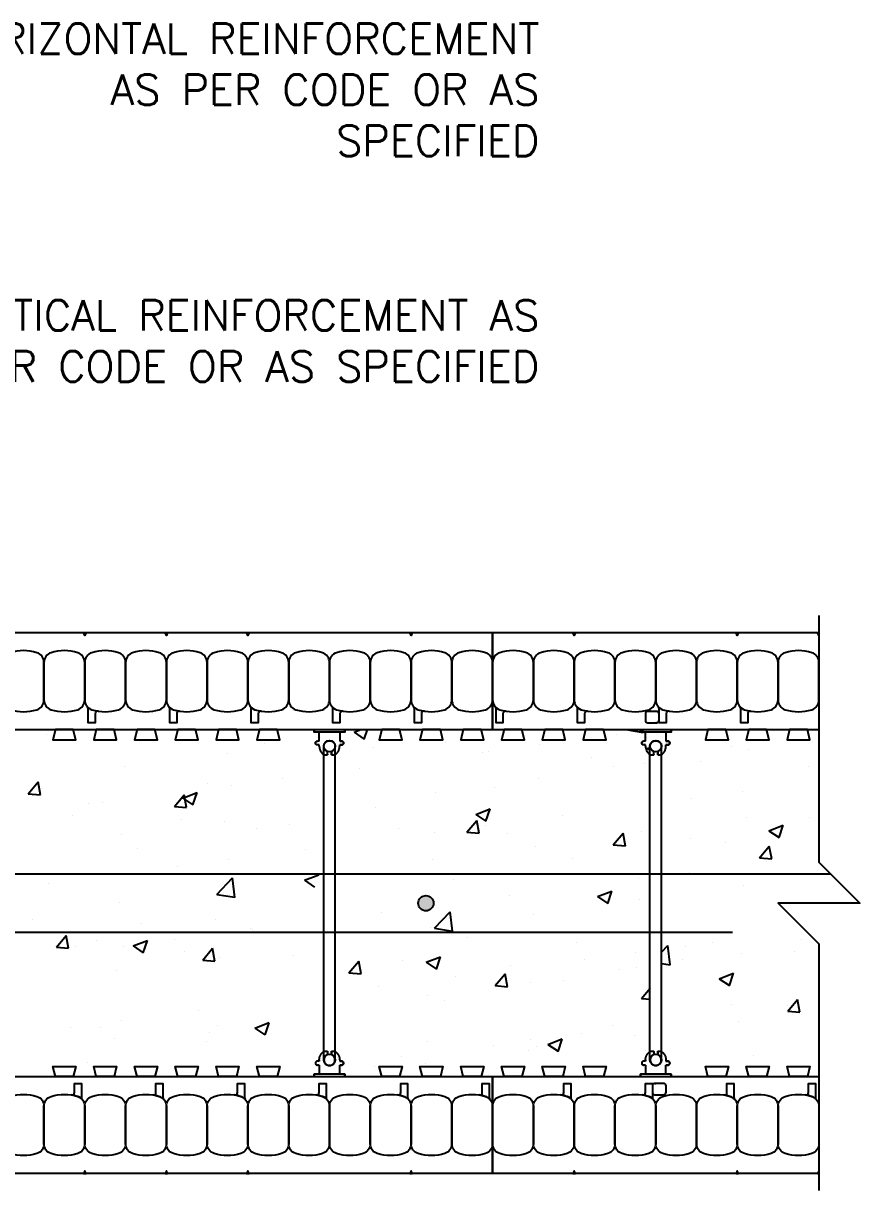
# Model space of a CAD drawing. Header units: inches. Extents: x 268 to 311, y 85.7 to 136.2.
# Drawn here: x 290.49 to 311, y 105.8 to 134.4 of the extents above; entities that cross this region are included whole.
import ezdxf

# ---------------------------------------------------------------- set-up
doc = ezdxf.new("R2010")
doc.units = ezdxf.units.IN
doc.header["$MEASUREMENT"] = 0
for name, color, linetype in [('HATCH', 12, 'Continuous'), ('line25', 2, 'Continuous'), ('LINE3', 3, 'Continuous'), ('LINE50', 5, 'Continuous'), ('LINE65', 3, 'Continuous'), ('LINE9', 9, 'Continuous'), ('TEXT', 4, 'Continuous')]:
    doc.layers.add(name, color=color, linetype=linetype)
doc.styles.add('ROMANS', font='romans.shx', dxfattribs={"height": 0.75})

# ---------------------------------------------------------------- blocks, each defined once
blk = doc.blocks.new('WEB_CENTRE_TOP')
for p, q in [((-0.141, 0), (-0.141, 7.688)), ((0.141, 0), (0.141, 7.688))]:
    blk.add_line(p, q)
for centre in [(0, 7.688), (0, 0)]:
    blk.add_circle(centre, 0.141)
blk = doc.blocks.new('Connector')
blk.add_point((0.271, 0))
at = {"layer": 'LINE9'}
for p, q in [((0, 0.375), (0, -0.375)), ((0.062, -0.375), (0.062, 0.375)), ((0.281, 0.25), (0.062, 0.25))]:
    blk.add_line(p, q, dxfattribs=at)
for points, weights in [([(0.007, 0.375), (0.004, 0.375), (0, 0.375)], [1, 0.972587069138, 0.950305488115]), ([(0.327, 0.343), (0.308, 0.343), (0.281, 0.317), (0.281, 0.297)], [1, 0.85355339, 0.85355339, 1]), ([(0.328, 0.343), (0.327, 0.343), (0.327, 0.343)], [1, 0.70710678, 1]), ([(0.375, 0.297), (0.375, 0.317), (0.348, 0.343), (0.329, 0.343)], [1, 0.85355339, 0.85355339, 1]), ([(0.406, 0.25), (0.546, 0.25), (0.619, 0.131)], [0.958404415409, 0.794674173519, 0.864651571113]), ([(0.619, 0.052), (0.612, 0.049), (0.604, 0.049)], [0.83615024178, 0.892081430621, 1]), ([(0.619, -0.131), (0.546, -0.25), (0.406, -0.25)], [0.864651574428, 0.794674169686, 0.958404415195]), ([(0.604, -0.049), (0.612, -0.049), (0.619, -0.052)], [1, 0.89208144177, 0.836150253337]), ([(0, -0.375), (0.004, -0.375), (0.007, -0.375)], [0.950305488115, 0.972587069138, 1]), ([(0.281, -0.297), (0.281, -0.317), (0.308, -0.343), (0.327, -0.343)], [1, 0.85355339, 0.85355339, 1]), ([(0.327, -0.343), (0.281, -0.343), (0.281, -0.297)], [1, 0.70710678, 1]), ([(0.329, -0.343), (0.348, -0.343), (0.375, -0.317), (0.375, -0.297)], [1, 0.85355339, 0.85355339, 1]), ([(0.375, -0.297), (0.375, -0.343), (0.329, -0.343)], [1, 0.70710678, 1])]:
    blk.add_rational_spline(points, weights, degree=2, dxfattribs=at)
for points, degree in [([(0, 0.375), (0.002, 0.375), (0.005, 0.375), (0.007, 0.375)], 3), ([(0.007, 0.375), (0.021, 0.375), (0.051, 0.375), (0.062, 0.375), (0.062, 0.375)], 3), ([(0.281, 0.25), (0.281, 0.297)], 1), ([(0.327, 0.343), (0.327, 0.343), (0.328, 0.343), (0.328, 0.343)], 3), ([(0.328, 0.343), (0.329, 0.343), (0.329, 0.343), (0.329, 0.343)], 3), ([(0.375, 0.25), (0.375, 0.297)], 1), ([(0.406, 0.25), (0.375, 0.25)], 1), ([(0.406, 0.25), (0.406, 0.25)], 1), ([(0.406, 0.25), (0.406, 0.25)], 1), ([(0.406, 0.25), (0.406, 0.25)], 1), ([(0.406, 0.25), (0.406, 0.25)], 1), ([(0.406, 0.25), (0.406, 0.25)], 1), ([(0.406, 0.25), (0.406, 0.25)], 1), ([(0.406, 0.25), (0.406, 0.25)], 1), ([(0.406, 0.25), (0.406, 0.25)], 1), ([(0.406, 0.25), (0.406, 0.25)], 1), ([(0.406, 0.25), (0.406, 0.25)], 1), ([(0.406, 0.25), (0.406, 0.25)], 1), ([(0.406, 0.25), (0.406, 0.25)], 1), ([(0.406, 0.25), (0.406, 0.25)], 1), ([(0.406, 0.25), (0.406, 0.25)], 1), ([(0.406, 0.25), (0.406, 0.25)], 1), ([(0.406, 0.25), (0.406, 0.25)], 1), ([(0.406, 0.25), (0.406, 0.25)], 1), ([(0.406, 0.25), (0.406, 0.25)], 1), ([(0.406, 0.25), (0.406, 0.25)], 1), ([(0.406, 0.25), (0.406, 0.25)], 1), ([(0.406, 0.25), (0.406, 0.25)], 1), ([(0.406, 0.25), (0.406, 0.25)], 1), ([(0.406, 0.25), (0.406, 0.25)], 1), ([(0.406, 0.25), (0.406, 0.25)], 1), ([(0.604, 0.049), (0.532, 0.049)], 1), ([(0.532, 0.049), (0.532, 0.049)], 1), ([(0.532, 0.049), (0.532, 0.049)], 1), ([(0.532, 0.049), (0.532, 0.049)], 1), ([(0.532, 0.049), (0.532, 0.049)], 1), ([(0.532, 0.049), (0.532, 0.049)], 1), ([(0.532, 0.049), (0.532, 0.049)], 1), ([(0.532, 0.049), (0.532, 0.049)], 1), ([(0.532, 0.049), (0.532, 0.049)], 1), ([(0.532, 0.049), (0.532, 0.049)], 1), ([(0.532, 0.049), (0.532, 0.049)], 1), ([(0.604, 0.049), (0.609, 0.049), (0.614, 0.05), (0.619, 0.052)], 3), ([(0.604, 0.049), (0.604, 0.049)], 1), ([(0.604, 0.049), (0.604, 0.049)], 1), ([(0.604, 0.049), (0.604, 0.049)], 1), ([(0.604, 0.049), (0.604, 0.049)], 1), ([(0.619, 0.131), (0.619, 0.052)], 1), ([(0.619, 0.131), (0.619, 0.131)], 1), ([(0.619, 0.131), (0.619, 0.131)], 1), ([(0.619, 0.131), (0.619, 0.131)], 1), ([(0.619, 0.131), (0.619, 0.131)], 1), ([(0.062, -0.25), (0.281, -0.25)], 1), ([(0.281, -0.297), (0.281, -0.25)], 1), ([(0.281, -0.25), (0.281, -0.297)], 1), ([(0.375, -0.25), (0.375, -0.297)], 1), ([(0.375, -0.297), (0.375, -0.25)], 1), ([(0.406, -0.25), (0.375, -0.25)], 1), ([(0.406, -0.25), (0.406, -0.25)], 1), ([(0.406, -0.25), (0.406, -0.25)], 1), ([(0.406, -0.25), (0.406, -0.25)], 1), ([(0.406, -0.25), (0.406, -0.25)], 1), ([(0.406, -0.25), (0.406, -0.25)], 1), ([(0.406, -0.25), (0.406, -0.25)], 1), ([(0.406, -0.25), (0.406, -0.25)], 1), ([(0.406, -0.25), (0.406, -0.25)], 1), ([(0.406, -0.25), (0.406, -0.25)], 1), ([(0.406, -0.25), (0.406, -0.25)], 1), ([(0.406, -0.25), (0.406, -0.25)], 1), ([(0.532, -0.049), (0.604, -0.049)], 1), ([(0.604, -0.049), (0.58, -0.049), (0.556, -0.049), (0.532, -0.049)], 3), ([(0.532, -0.049), (0.532, -0.049)], 1), ([(0.532, -0.049), (0.532, -0.049)], 1), ([(0.532, -0.049), (0.532, -0.049)], 1), ([(0.532, -0.049), (0.532, -0.049)], 1), ([(0.619, -0.052), (0.614, -0.05), (0.609, -0.049), (0.604, -0.049)], 3), ([(0.604, -0.049), (0.604, -0.049)], 1), ([(0.604, -0.049), (0.604, -0.049)], 1), ([(0.604, -0.049), (0.604, -0.049)], 1), ([(0.604, -0.049), (0.604, -0.049)], 1), ([(0.604, -0.049), (0.604, -0.049)], 1), ([(0.604, -0.049), (0.604, -0.049)], 1), ([(0.604, -0.049), (0.604, -0.049)], 1), ([(0.604, -0.049), (0.604, -0.049)], 1), ([(0.619, -0.052), (0.619, -0.131)], 1), ([(0.619, -0.131), (0.619, -0.131)], 1), ([(0.619, -0.131), (0.619, -0.131)], 1), ([(0.619, -0.131), (0.619, -0.131)], 1), ([(0.619, -0.131), (0.619, -0.131)], 1), ([(0.007, -0.375), (0.005, -0.375), (0.002, -0.375), (0, -0.375)], 3), ([(0.062, -0.375), (0.062, -0.375), (0.051, -0.375), (0.021, -0.375), (0.007, -0.375)], 3), ([(0.328, -0.343), (0.328, -0.343), (0.327, -0.343), (0.327, -0.343)], 3), ([(0.329, -0.343), (0.329, -0.343), (0.329, -0.343), (0.328, -0.343)], 3)]:
    blk.add_open_spline(points, degree=degree, dxfattribs=at)
for points, weights, knots in [([(0.062, 0.375), (0.062, 0.375), (0.046, 0.375), (0.03, 0.375), (0.007, 0.375)], [0.868718858569, 0.861102746415, 1, 0.861102734288, 0.868718859898], [0, 0, 0, 0.5, 0.5, 1, 1, 1]), ([(0.532, 0.049), (0.472, 0.203), (0.333, 0.113), (0.157, 0), (0.333, -0.113), (0.472, -0.203), (0.532, -0.049)], [0.899508922286, 0.599718215298, 1, 0.54226024, 1, 0.599718224335, 0.899508908749], [0, 0, 0, 0.318112, 0.318112, 0.681888, 0.681888, 1, 1, 1]), ([(0.007, -0.375), (0.03, -0.375), (0.046, -0.375), (0.062, -0.375), (0.062, -0.375)], [0.868718859319, 0.861102739573, 1, 0.861102742958, 0.868718858948], [0, 0, 0, 0.5, 0.5, 1, 1, 1])]:
    blk.add_rational_spline(points, weights, degree=2, knots=knots, dxfattribs=at)

msp = doc.modelspace()

# ---------------------------------------------------------------- hatches: boundary and pattern name
at = {"layer": 'LINE3'}
msp.add_hatch(color=256, dxfattribs=at).paths.add_polyline_path([(300.1771, 112.8421, 1), (300.5521, 112.8421, 1)])

# ---------------------------------------------------------------- linework, layer by layer
at = {"layer": 'HATCH'}
for p, q in [((291.8558, 117.0309), (291.8558, 117.0309)), ((298.6043, 117.032), (298.7675, 117.0946)), ((298.6043, 117.032), (298.853, 116.8642)), ((298.8531, 116.864), (298.9305, 117.0946)), ((305.2667, 117.0946), (305.6917, 117.0287)), ((305.6917, 117.0285), (305.684, 117.0946)), ((291.0712, 116.9841), (291.0712, 116.9841)), ((296.4094, 116.7586), (296.4094, 116.7586)), ((300.8401, 116.7822), (300.8401, 116.7822)), ((303.1467, 116.7185), (303.1467, 116.7185)), ((305.0403, 116.9678), (305.0403, 116.9678)), ((306.0316, 116.9791), (306.0316, 116.9791)), ((306.1224, 116.7591), (306.14, 116.7659)), ((306.1315, 116.7401), (306.1401, 116.7657)), ((295.491, 116.5034), (295.491, 116.5034)), ((299.0785, 116.6458), (299.0785, 116.6458)), ((301.7476, 116.533), (301.7476, 116.533)), ((301.895, 116.5537), (301.895, 116.5537)), ((304.4167, 116.4202), (304.4167, 116.4202)), ((305.7899, 116.6315), (305.8601, 116.6584)), ((305.7899, 116.6315), (305.8601, 116.5842)), ((307.87, 116.6854), (307.87, 116.6854)), ((308.2839, 116.6129), (308.2839, 116.6129)), ((292.9654, 116.1833), (292.9654, 116.1833)), ((298.7372, 116.138), (298.7372, 116.138)), ((304.9541, 116.1849), (304.9541, 116.1849)), ((305.7168, 116.2609), (305.7168, 116.2609)), ((307.0859, 116.3075), (307.0859, 116.3075)), ((309.755, 116.1947), (309.755, 116.1947)), ((296.8436, 115.8887), (296.8436, 115.8887)), ((303.1198, 115.886), (303.1198, 115.886)), ((290.613, 115.5248), (290.8541, 115.8121)), ((290.912, 115.4985), (290.8542, 115.8119)), ((295.0082, 115.7811), (295.0082, 115.7811)), ((295.5919, 115.7239), (295.5919, 115.7239)), ((300.5943, 115.5659), (300.5943, 115.5659)), ((302.0382, 115.6844), (302.0382, 115.6844)), ((308.1344, 115.5763), (308.1344, 115.5763)), ((290.613, 115.5248), (290.9119, 115.4987)), ((292.0923, 115.2806), (292.0923, 115.2806)), ((292.4341, 115.3082), (292.4341, 115.3082)), ((294.1993, 115.2111), (294.4404, 115.4983)), ((294.4032, 115.4193), (294.7533, 115.5537)), ((294.4032, 115.4193), (294.6519, 115.2515)), ((294.4983, 115.1847), (294.4405, 115.4981)), ((294.652, 115.2513), (294.7533, 115.5535)), ((306.8827, 115.4115), (306.8827, 115.4115)), ((291.6913, 115.0014), (291.6913, 115.0014)), ((294.1993, 115.2111), (294.4982, 115.1849)), ((299.1222, 115.1838), (299.1222, 115.1838)), ((301.5888, 115.0189), (301.9389, 115.1532)), ((301.5888, 115.0189), (301.8375, 114.8511)), ((301.8376, 114.8509), (301.939, 115.153)), ((303.725, 114.9958), (303.725, 114.9958)), ((294.3604, 114.8886), (294.3604, 114.8886)), ((295.4302, 114.839), (295.4302, 114.839)), ((297.0295, 114.7759), (297.0295, 114.7759)), ((301.3719, 114.5836), (301.613, 114.8708)), ((301.6709, 114.5572), (301.6131, 114.8706)), ((301.8313, 114.7464), (301.8313, 114.7464)), ((308.2231, 114.9485), (308.2231, 114.9485)), ((308.7745, 114.6184), (309.1246, 114.7528)), ((309.0233, 114.4504), (309.1246, 114.7526)), ((309.7796, 114.9356), (309.7796, 114.9356)), ((292.9046, 114.5189), (292.9046, 114.5189)), ((296.2063, 114.6833), (296.2063, 114.6833)), ((299.6986, 114.6631), (299.6986, 114.6631)), ((300.5796, 114.5817), (300.5796, 114.5817)), ((301.3719, 114.5836), (301.6708, 114.5574)), ((302.3677, 114.5503), (302.3677, 114.5503)), ((304.9582, 114.2698), (305.1993, 114.5571)), ((305.0369, 114.4375), (305.0369, 114.4375)), ((305.2572, 114.2434), (305.1994, 114.5568)), ((305.656, 114.5964), (305.656, 114.5964)), ((306.8636, 114.4351), (306.8636, 114.4351)), ((308.7745, 114.6184), (309.0232, 114.4507)), ((293.2904, 114.1828), (293.2904, 114.1828)), ((297.4219, 114.1659), (297.4219, 114.1659)), ((303.059, 114.2215), (303.059, 114.2215)), ((304.9582, 114.2698), (305.2571, 114.2436)), ((307.706, 114.3248), (307.706, 114.3248)), ((308.5445, 113.956), (308.7856, 114.2433)), ((308.8435, 113.9297), (308.7857, 114.2431)), ((295.5282, 113.9166), (295.5282, 113.9166)), ((300.5335, 113.9014), (300.5335, 113.9014)), ((303.9477, 113.9346), (303.9477, 113.9346)), ((308.5445, 113.956), (308.8434, 113.9299)), ((308.7127, 113.8535), (308.7127, 113.8535)), ((294.2765, 113.7518), (294.2765, 113.7518)), ((306.8191, 113.6042), (306.8191, 113.6042)), ((291.1188, 113.3361), (291.1188, 113.3361)), ((295.2375, 113.0547), (295.6269, 113.4606)), ((295.6822, 112.9855), (295.627, 113.4604)), ((297.3877, 113.4062), (297.7378, 113.5406)), ((297.3877, 113.4062), (297.6364, 113.2384)), ((301.0318, 113.4341), (301.0318, 113.4341)), ((305.5674, 113.4394), (305.5674, 113.4394)), ((308.1623, 113.284), (308.1623, 113.284)), ((295.2375, 113.0547), (295.6821, 112.9857)), ((295.3694, 113.1745), (295.3694, 113.1745)), ((302.4096, 113.0237), (302.4096, 113.0237)), ((304.5734, 113.0058), (304.9234, 113.1402)), ((304.5734, 113.0058), (304.8221, 112.838)), ((304.8221, 112.8378), (304.9235, 113.1399)), ((292.8438, 112.8544), (292.8438, 112.8544)), ((305.5952, 112.9319), (305.5952, 112.9319)), ((290.7176, 112.4464), (290.7176, 112.4464)), ((295.1999, 112.433), (295.1999, 112.433)), ((299.2643, 112.6096), (299.2643, 112.6096)), ((300.5737, 112.2271), (300.9631, 112.633)), ((301.0184, 112.1579), (300.9632, 112.6328)), ((302.9982, 112.5571), (302.9982, 112.5571)), ((293.3867, 112.3337), (293.3867, 112.3337)), ((296.0559, 112.2209), (296.0559, 112.2209)), ((296.1065, 112.1939), (296.1065, 112.1939)), ((300.4727, 112.237), (300.4727, 112.237)), ((300.5737, 112.2271), (301.0183, 112.1581)), ((291.3068, 111.7639), (291.5478, 112.0511)), ((291.6057, 111.7375), (291.5479, 112.0509)), ((292.284, 111.9325), (292.284, 111.9325)), ((293.1866, 111.7935), (293.5367, 111.9279)), ((293.4354, 111.6256), (293.5368, 111.9277)), ((294.2129, 111.9446), (294.2129, 111.9446)), ((298.725, 112.1081), (298.725, 112.1081)), ((301.3941, 111.9953), (301.3941, 111.9953)), ((304.0632, 111.8826), (304.0632, 111.8826)), ((307.3974, 111.8815), (307.3974, 111.8815)), ((309.5731, 111.9523), (309.5731, 111.9523)), ((291.3068, 111.7639), (291.6057, 111.7377)), ((291.7719, 111.7748), (291.7719, 111.7748)), ((292.9612, 111.7798), (292.9612, 111.7798)), ((293.1866, 111.7935), (293.4353, 111.6258)), ((294.441, 111.662), (294.441, 111.662)), ((294.8931, 111.4501), (295.1341, 111.7374)), ((295.192, 111.4237), (295.1342, 111.7372)), ((305.5037, 111.6322), (305.5037, 111.6322)), ((306.1413, 111.6407), (306.2993, 111.8054)), ((306.3546, 111.3303), (306.2994, 111.8052)), ((306.7323, 111.7698), (306.7323, 111.7698)), ((308.1015, 111.6195), (308.1015, 111.6195)), ((309.4014, 111.657), (309.4014, 111.657)), ((294.8931, 111.4501), (295.192, 111.424)), ((295.3086, 111.51), (295.3086, 111.51)), ((297.1101, 111.5493), (297.1101, 111.5493)), ((298.4794, 111.1364), (298.7204, 111.4236)), ((298.7783, 111.11), (298.7205, 111.4234)), ((299.7792, 111.4365), (299.7792, 111.4365)), ((300.3722, 111.3931), (300.7223, 111.5275)), ((300.3722, 111.3931), (300.621, 111.2254)), ((300.621, 111.2251), (300.7224, 111.5273)), ((302.4483, 111.3237), (302.4483, 111.3237)), ((304.252, 111.4674), (304.252, 111.4674)), ((305.5344, 111.2675), (305.5344, 111.2675)), ((306.1413, 111.3636), (306.3546, 111.3305)), ((306.6572, 111.4518), (306.6572, 111.4518)), ((292.783, 111.1899), (292.783, 111.1899)), ((298.4794, 111.1364), (298.7783, 111.1102)), ((301.0943, 111.0516), (301.0943, 111.0516)), ((302.0657, 110.8226), (302.3067, 111.1099)), ((302.3646, 110.7962), (302.3068, 111.1096)), ((305.1174, 111.2109), (305.1174, 111.2109)), ((307.5579, 110.9927), (307.908, 111.1271)), ((307.5579, 110.9927), (307.8066, 110.8249)), ((307.7865, 111.0982), (307.7865, 111.0982)), ((307.8067, 110.8247), (307.9081, 111.1268)), ((299.2006, 110.8023), (299.2006, 110.8023)), ((302.0657, 110.8226), (302.3646, 110.7964)), ((302.9374, 110.8926), (302.9374, 110.8926)), ((303.7413, 110.9513), (303.7413, 110.9513)), ((305.652, 110.5088), (305.8601, 110.7568)), ((300.4119, 110.5725), (300.4119, 110.5725)), ((300.8254, 110.4507), (300.8254, 110.4507)), ((305.652, 110.5088), (305.8601, 110.4906)), ((309.2383, 110.1951), (309.4793, 110.4823)), ((309.5372, 110.1687), (309.4794, 110.4821)), ((294.7912, 110.2218), (294.7912, 110.2218)), ((307.8553, 110.3539), (307.8553, 110.3539)), ((309.2383, 110.1951), (309.5372, 110.1689)), ((309.2398, 110.3251), (309.2398, 110.3251)), ((292.8975, 109.9725), (292.8975, 109.9725)), ((295.2478, 109.8456), (295.2478, 109.8456)), ((296.1711, 109.7805), (296.5212, 109.9148)), ((296.4199, 109.6125), (296.5213, 109.9146)), ((304.9394, 109.8534), (304.9394, 109.8534)), ((308.0407, 109.955), (308.0407, 109.955)), ((291.6458, 109.8077), (291.6458, 109.8077)), ((292.392, 109.7921), (292.392, 109.7921)), ((295.0611, 109.6793), (295.0611, 109.6793)), ((296.1711, 109.7805), (296.4198, 109.6127)), ((304.1884, 109.6601), (304.1884, 109.6601)), ((305.4736, 109.603), (305.4736, 109.603)), ((292.7222, 109.5255), (292.7222, 109.5255)), ((294.9935, 109.4497), (294.9935, 109.4497)), ((300.3993, 109.4538), (300.3993, 109.4538)), ((302.0234, 109.3529), (302.0234, 109.3529)), ((302.9367, 109.4953), (302.9367, 109.4953)), ((303.0684, 109.341), (303.0684, 109.341)), ((303.3568, 109.38), (303.7069, 109.5144)), ((303.3568, 109.38), (303.6055, 109.2123)), ((303.6056, 109.212), (303.7069, 109.5142)), ((299.7789, 109.0796), (299.7789, 109.0796)), ((302.8766, 109.2281), (302.8766, 109.2281)), ((305.7375, 109.2282), (305.7375, 109.2282)), ((308.4067, 109.1155), (308.4067, 109.1155)), ((292.0776, 108.9492), (292.0776, 108.9492)), ((299.1075, 108.8524), (299.1075, 108.8524)), ((300.3511, 108.908), (300.3511, 108.908)), ((309.7648, 108.6042), (309.7648, 108.6042))]:
    msp.add_line(p, q, dxfattribs=at)
at = {"layer": 'line25'}
for p, q in [((280.5007, 117.0946), (302.0007, 117.0946)), ((302.0007, 117.0946), (310.0007, 117.0946)), ((306.0214, 117.2631), (306.0007, 117.2631)), ((280.5007, 108.5946), (302.0007, 108.5946)), ((302.0007, 108.5946), (310.0007, 108.5946)), ((305.9799, 108.4262), (306.0007, 108.4262))]:
    msp.add_line(p, q, dxfattribs=at)
for points in [[(291.2818, 117.0946), (291.2195, 116.8446), (291.7818, 116.8446), (291.7195, 117.0946)], [(292.2818, 117.0946), (292.2195, 116.8446), (292.7818, 116.8446), (292.7195, 117.0946)], [(293.2818, 117.0946), (293.2195, 116.8446), (293.7818, 116.8446), (293.7195, 117.0946)], [(294.2818, 117.0946), (294.2195, 116.8446), (294.7818, 116.8446), (294.7195, 117.0946)], [(295.2818, 117.0946), (295.2195, 116.8446), (295.7818, 116.8446), (295.7195, 117.0946)], [(296.2818, 117.0946), (296.2195, 116.8446), (296.7818, 116.8446), (296.7195, 117.0946)], [(299.2818, 117.0946), (299.2195, 116.8446), (299.7818, 116.8446), (299.7195, 117.0946)], [(300.2818, 117.0946), (300.2195, 116.8446), (300.7818, 116.8446), (300.7195, 117.0946)], [(301.2818, 117.0946), (301.2195, 116.8446), (301.7818, 116.8446), (301.7195, 117.0946)], [(302.2818, 117.0946), (302.2195, 116.8446), (302.7818, 116.8446), (302.7195, 117.0946)], [(303.2818, 117.0946), (303.2195, 116.8446), (303.7818, 116.8446), (303.7195, 117.0946)], [(304.2818, 117.0946), (304.2195, 116.8446), (304.7818, 116.8446), (304.7195, 117.0946)], [(307.2818, 117.0946), (307.2195, 116.8446), (307.7818, 116.8446), (307.7195, 117.0946)], [(308.2818, 117.0946), (308.2195, 116.8446), (308.7818, 116.8446), (308.7195, 117.0946)], [(309.2818, 117.0946), (309.2195, 116.8446), (309.7818, 116.8446), (309.7195, 117.0946)], [(291.2818, 108.5946), (291.2195, 108.8446), (291.7818, 108.8446), (291.7195, 108.5946)], [(292.2818, 108.5946), (292.2195, 108.8446), (292.7818, 108.8446), (292.7195, 108.5946)], [(293.2818, 108.5946), (293.2195, 108.8446), (293.7818, 108.8446), (293.7195, 108.5946)], [(294.2818, 108.5946), (294.2195, 108.8446), (294.7818, 108.8446), (294.7195, 108.5946)], [(295.2818, 108.5946), (295.2195, 108.8446), (295.7818, 108.8446), (295.7195, 108.5946)], [(296.2818, 108.5946), (296.2195, 108.8446), (296.7818, 108.8446), (296.7195, 108.5946)], [(299.2818, 108.5946), (299.2195, 108.8446), (299.7818, 108.8446), (299.7195, 108.5946)], [(300.2818, 108.5946), (300.2195, 108.8446), (300.7818, 108.8446), (300.7195, 108.5946)], [(301.2818, 108.5946), (301.2195, 108.8446), (301.7818, 108.8446), (301.7195, 108.5946)], [(302.2818, 108.5946), (302.2195, 108.8446), (302.7818, 108.8446), (302.7195, 108.5946)], [(303.2818, 108.5946), (303.2195, 108.8446), (303.7818, 108.8446), (303.7195, 108.5946)], [(304.2818, 108.5946), (304.2195, 108.8446), (304.7818, 108.8446), (304.7195, 108.5946)], [(307.2818, 108.5946), (307.2195, 108.8446), (307.7818, 108.8446), (307.7195, 108.5946)], [(308.2818, 108.5946), (308.2195, 108.8446), (308.7818, 108.8446), (308.7195, 108.5946)], [(309.2818, 108.5946), (309.2195, 108.8446), (309.7818, 108.8446), (309.7195, 108.5946)]]:
    msp.add_lwpolyline(points, close=True, dxfattribs=at)
at = {"layer": 'LINE3'}
msp.add_line((307.8857, 112.1262), (274.5156, 112.1262), dxfattribs=at)
msp.add_circle((300.3646, 112.8421), 0.1875, dxfattribs=at)
at = {"layer": 'LINE50'}
for p, q in [((302.0007, 119.4696), (281.6257, 119.4696)), ((302.0007, 119.4696), (302.0007, 117.0946)), ((310.0007, 119.4696), (302.0007, 119.4696)), ((302.0007, 117.0946), (302.0007, 119.4696)), ((302.0007, 106.2196), (302.0007, 108.5946)), ((302.0007, 108.5946), (302.0007, 106.2196)), ((302.0007, 106.2196), (281.6257, 106.2196)), ((310.0007, 106.2196), (302.0007, 106.2196))]:
    msp.add_line(p, q, dxfattribs=at)
at = {"layer": 'LINE65', "flags": 128}
msp.add_lwpolyline([(281.6257, 113.5631), (310.2822, 113.5631)], dxfattribs=at)
at = {"layer": 'LINE9', "flags": 128}
msp.add_lwpolyline([(310.0007, 119.8909), (310.0007, 113.8446), (311.0007, 112.8446), (309.0007, 112.8446), (310.0007, 111.8446), (310.0007, 105.7984)], dxfattribs=at)
at = {"layer": 'LINE9'}
for points in [[(292.0319, 119.4696), (292.0007, 119.4051), (291.9694, 119.4696)], [(294.0319, 119.4696), (294.0007, 119.4051), (293.9694, 119.4696)], [(296.0319, 119.4696), (296.0007, 119.4051), (295.9694, 119.4696)], [(300.0319, 119.4696), (300.0007, 119.4051), (299.9694, 119.4696)], [(304.0319, 119.4696), (304.0007, 119.4051), (303.9694, 119.4696)], [(308.0319, 119.4696), (308.0007, 119.4051), (307.9694, 119.4696)], [(292.0319, 106.2196), (292.0007, 106.2841), (291.9694, 106.2196)], [(294.0319, 106.2196), (294.0007, 106.2841), (293.9694, 106.2196)], [(296.0319, 106.2196), (296.0007, 106.2841), (295.9694, 106.2196)], [(300.0319, 106.2196), (300.0007, 106.2841), (299.9694, 106.2196)], [(304.0319, 106.2196), (304.0007, 106.2841), (303.9694, 106.2196)], [(308.0319, 106.2196), (308.0007, 106.2841), (307.9694, 106.2196)]]:
    msp.add_lwpolyline(points, close=True, dxfattribs=at)
for points in [[(310.0007, 119.4051), (309.9694, 119.4696), (310.0007, 119.4696)], [(310.0007, 106.2841), (309.9694, 106.2196), (310.0007, 106.2196)]]:
    msp.add_lwpolyline(points, dxfattribs=at)
for points in [[(290.1738, 117.5837, 0.1576708), (290.8276, 117.5837, 0.3253046), (291.0007, 117.8215), (291.0007, 118.7427, 0.3253046), (290.8276, 118.9806, 0.1576708), (290.1738, 118.9806, 0.3253046), (290.0007, 118.7427), (290.0007, 117.8215, 0.3253046)], [(291.1738, 117.5837, 0.1576708), (291.8276, 117.5837, 0.3253046), (292.0007, 117.8215), (292.0007, 118.7427, 0.3253046), (291.8276, 118.9806, 0.1576708), (291.1738, 118.9806, 0.3253046), (291.0007, 118.7427), (291.0007, 117.8215, 0.3253046)], [(292.1738, 117.5837, 0.1576708), (292.8276, 117.5837, 0.3253046), (293.0007, 117.8215), (293.0007, 118.7427, 0.3253046), (292.8276, 118.9806, 0.1576708), (292.1738, 118.9806, 0.3253046), (292.0007, 118.7427), (292.0007, 117.8215, 0.3253046)], [(293.1738, 117.5837, 0.1576708), (293.8276, 117.5837, 0.3253046), (294.0007, 117.8215), (294.0007, 118.7427, 0.3253046), (293.8276, 118.9806, 0.1576708), (293.1738, 118.9806, 0.3253046), (293.0007, 118.7427), (293.0007, 117.8215, 0.3253046)], [(294.1738, 117.5837, 0.1576708), (294.8276, 117.5837, 0.3253046), (295.0007, 117.8215), (295.0007, 118.7427, 0.3253046), (294.8276, 118.9806, 0.1576708), (294.1738, 118.9806, 0.3253046), (294.0007, 118.7427), (294.0007, 117.8215, 0.3253046)], [(295.1738, 117.5837, 0.1576708), (295.8276, 117.5837, 0.3253046), (296.0007, 117.8215), (296.0007, 118.7427, 0.3253046), (295.8276, 118.9806, 0.1576708), (295.1738, 118.9806, 0.3253046), (295.0007, 118.7427), (295.0007, 117.8215, 0.3253046)], [(296.1738, 117.5837, 0.1576708), (296.8276, 117.5837, 0.3253046), (297.0007, 117.8215), (297.0007, 118.7427, 0.3253046), (296.8276, 118.9806, 0.1576708), (296.1738, 118.9806, 0.3253046), (296.0007, 118.7427), (296.0007, 117.8215, 0.3253046)], [(297.1738, 117.5837, 0.1576708), (297.8276, 117.5837, 0.3253046), (298.0007, 117.8215), (298.0007, 118.7427, 0.3253046), (297.8276, 118.9806, 0.1576708), (297.1738, 118.9806, 0.3253046), (297.0007, 118.7427), (297.0007, 117.8215, 0.3253046)], [(298.1738, 117.5837, 0.1576708), (298.8276, 117.5837, 0.3253046), (299.0007, 117.8215), (299.0007, 118.7427, 0.3253046), (298.8276, 118.9806, 0.1576708), (298.1738, 118.9806, 0.3253046), (298.0007, 118.7427), (298.0007, 117.8215, 0.3253046)], [(299.1738, 117.5837, 0.1576708), (299.8276, 117.5837, 0.3253046), (300.0007, 117.8215), (300.0007, 118.7427, 0.3253046), (299.8276, 118.9806, 0.1576708), (299.1738, 118.9806, 0.3253046), (299.0007, 118.7427), (299.0007, 117.8215, 0.3253046)], [(300.1738, 117.5837, 0.1576708), (300.8276, 117.5837, 0.3253046), (301.0007, 117.8215), (301.0007, 118.7427, 0.3253046), (300.8276, 118.9806, 0.1576708), (300.1738, 118.9806, 0.3253046), (300.0007, 118.7427), (300.0007, 117.8215, 0.3253046)], [(301.1738, 117.5837, 0.1576708), (301.8276, 117.5837, 0.3253046), (302.0007, 117.8215), (302.0007, 118.7427, 0.3253046), (301.8276, 118.9806, 0.1576708), (301.1738, 118.9806, 0.3253046), (301.0007, 118.7427), (301.0007, 117.8215, 0.3253046)], [(302.1738, 117.5837, 0.1576708), (302.8276, 117.5837, 0.3253046), (303.0007, 117.8215), (303.0007, 118.7427, 0.3253046), (302.8276, 118.9806, 0.1576708), (302.1738, 118.9806, 0.3253046), (302.0007, 118.7427), (302.0007, 117.8215, 0.3253046)], [(303.1738, 117.5837, 0.1576708), (303.8276, 117.5837, 0.3253046), (304.0007, 117.8215), (304.0007, 118.7427, 0.3253046), (303.8276, 118.9806, 0.1576708), (303.1738, 118.9806, 0.3253046), (303.0007, 118.7427), (303.0007, 117.8215, 0.3253046)], [(304.1738, 117.5837, 0.1576708), (304.8276, 117.5837, 0.3253046), (305.0007, 117.8215), (305.0007, 118.7427, 0.3253046), (304.8276, 118.9806, 0.1576708), (304.1738, 118.9806, 0.3253046), (304.0007, 118.7427), (304.0007, 117.8215, 0.3253046)], [(305.1738, 117.5837, 0.1576708), (305.8276, 117.5837, 0.3253046), (306.0007, 117.8215), (306.0007, 118.7427, 0.3253046), (305.8276, 118.9806, 0.1576708), (305.1738, 118.9806, 0.3253046), (305.0007, 118.7427), (305.0007, 117.8215, 0.3253046)], [(306.1738, 117.5837, 0.1576708), (306.8276, 117.5837, 0.3253046), (307.0007, 117.8215), (307.0007, 118.7427, 0.3253046), (306.8276, 118.9806, 0.1576708), (306.1738, 118.9806, 0.3253046), (306.0007, 118.7427), (306.0007, 117.8215, 0.3253046)], [(307.1738, 117.5837, 0.1576708), (307.8276, 117.5837, 0.3253046), (308.0007, 117.8215), (308.0007, 118.7427, 0.3253046), (307.8276, 118.9806, 0.1576708), (307.1738, 118.9806, 0.3253046), (307.0007, 118.7427), (307.0007, 117.8215, 0.3253046)], [(308.1738, 117.5837, 0.1576708), (308.8276, 117.5837, 0.3253046), (309.0007, 117.8215), (309.0007, 118.7427, 0.3253046), (308.8276, 118.9806, 0.1576708), (308.1738, 118.9806, 0.3253046), (308.0007, 118.7427), (308.0007, 117.8215, 0.3253046)], [(309.1738, 117.5837, 0.1576708), (309.8276, 117.5837, 0.3253046), (310.0007, 117.8215), (310.0007, 118.7427, 0.3253046), (309.8276, 118.9806, 0.1576708), (309.1738, 118.9806, 0.3253046), (309.0007, 118.7427), (309.0007, 117.8215, 0.3253046)], [(292.1738, 117.5837, 0.0372667), (292.3275, 117.5463, 0.4630356), (292.2548, 117.4847), (292.2548, 117.2631), (292.0839, 117.2631), (292.0839, 117.6092, 0.1890024), (292.0673, 117.6516, 0.1284074)], [(294.1738, 117.5837, 0.0372667), (294.3275, 117.5463, 0.4630356), (294.2548, 117.4847), (294.2548, 117.2631), (294.0839, 117.2631), (294.0839, 117.6092, 0.1890024), (294.0673, 117.6516, 0.1284074)], [(296.1738, 117.5837, 0.0372667), (296.3275, 117.5463, 0.4630356), (296.2548, 117.4847), (296.2548, 117.2631), (296.0839, 117.2631), (296.0839, 117.6092, 0.1890024), (296.0673, 117.6516, 0.1284074)], [(298.1738, 117.5837, 0.0372667), (298.3275, 117.5463, 0.4630356), (298.2548, 117.4847), (298.2548, 117.2631), (298.0839, 117.2631), (298.0839, 117.6092, 0.1890024), (298.0673, 117.6516, 0.1284074)], [(300.1738, 117.5837, 0.0372667), (300.3275, 117.5463, 0.4630356), (300.2548, 117.4847), (300.2548, 117.2631), (300.0839, 117.2631), (300.0839, 117.6092, 0.1890024), (300.0673, 117.6516, 0.1284074)], [(302.1738, 117.5837, 0.0372667), (302.3275, 117.5463, 0.4630356), (302.2548, 117.4847), (302.2548, 117.2631), (302.0839, 117.2631), (302.0839, 117.6092, 0.1890024), (302.0673, 117.6516, 0.1284074)], [(304.1738, 117.5837, 0.0372667), (304.3275, 117.5463, 0.4630356), (304.2548, 117.4847), (304.2548, 117.2631), (304.0839, 117.2631), (304.0839, 117.6092, 0.1890024), (304.0673, 117.6516, 0.1284074)], [(306.1738, 117.5837, 0.0372667), (306.3275, 117.5463, 0.4630356), (306.2548, 117.4847), (306.2548, 117.2631), (306.0839, 117.2631), (306.0839, 117.6092, 0.1890024), (306.0673, 117.6516, 0.1284074)], [(308.1738, 117.5837, 0.0372667), (308.3275, 117.5463, 0.4630356), (308.2548, 117.4847), (308.2548, 117.2631), (308.0839, 117.2631), (308.0839, 117.6092, 0.1890024), (308.0673, 117.6516, 0.1284074)], [(305.8091, 117.2631), (306.0214, 117.2631, 0.4142136), (306.0839, 117.3256), (306.0839, 117.4781, 0.4142136), (306.0214, 117.5406), (305.8091, 117.5406, 0.4142136), (305.7466, 117.4781), (305.7466, 117.3256, 0.4142136)], [(291.8276, 108.1056, 0.0372667), (291.6739, 108.1429, 0.4630356), (291.7466, 108.2046), (291.7466, 108.4262), (291.9174, 108.4262), (291.9174, 108.0801, 0.1890024), (291.9341, 108.0376, 0.1284074)], [(293.8276, 108.1056, 0.0372667), (293.6739, 108.1429, 0.4630356), (293.7466, 108.2046), (293.7466, 108.4262), (293.9174, 108.4262), (293.9174, 108.0801, 0.1890024), (293.9341, 108.0376, 0.1284074)], [(295.8276, 108.1056, 0.0372667), (295.6739, 108.1429, 0.4630356), (295.7466, 108.2046), (295.7466, 108.4262), (295.9174, 108.4262), (295.9174, 108.0801, 0.1890024), (295.9341, 108.0376, 0.1284074)], [(297.8276, 108.1056, 0.0372667), (297.6739, 108.1429, 0.4630356), (297.7466, 108.2046), (297.7466, 108.4262), (297.9174, 108.4262), (297.9174, 108.0801, 0.1890024), (297.9341, 108.0376, 0.1284074)], [(299.8276, 108.1056, 0.0372667), (299.6739, 108.1429, 0.4630356), (299.7466, 108.2046), (299.7466, 108.4262), (299.9174, 108.4262), (299.9174, 108.0801, 0.1890024), (299.9341, 108.0376, 0.1284074)], [(301.8276, 108.1056, 0.0372667), (301.6739, 108.1429, 0.4630356), (301.7466, 108.2046), (301.7466, 108.4262), (301.9174, 108.4262), (301.9174, 108.0801, 0.1890024), (301.9341, 108.0376, 0.1284074)], [(303.8276, 108.1056, 0.0372667), (303.6739, 108.1429, 0.4630356), (303.7466, 108.2046), (303.7466, 108.4262), (303.9174, 108.4262), (303.9174, 108.0801, 0.1890024), (303.9341, 108.0376, 0.1284074)], [(305.8276, 108.1056, 0.0372667), (305.6739, 108.1429, 0.4630356), (305.7466, 108.2046), (305.7466, 108.4262), (305.9174, 108.4262), (305.9174, 108.0801, 0.1890024), (305.9341, 108.0376, 0.1284074)], [(305.9174, 108.2112, 0.4142136), (305.9799, 108.1487), (306.1923, 108.1487, 0.4142136), (306.2548, 108.2112), (306.2548, 108.3637, 0.4142136), (306.1923, 108.4262), (305.9799, 108.4262, 0.4142136), (305.9174, 108.3637)], [(307.8276, 108.1056, 0.0372667), (307.6739, 108.1429, 0.4630356), (307.7466, 108.2046), (307.7466, 108.4262), (307.9174, 108.4262), (307.9174, 108.0801, 0.1890024), (307.9341, 108.0376, 0.1284074)], [(309.8276, 108.1056, 0.0372667), (309.6739, 108.1429, 0.4630356), (309.7466, 108.2046), (309.7466, 108.4262), (309.9174, 108.4262), (309.9174, 108.0801, 0.1890024), (309.9341, 108.0376, 0.1284074)], [(290.1738, 108.1056, -0.1576708), (290.8276, 108.1056, -0.3253046), (291.0007, 107.8677), (291.0007, 106.9465, -0.3253046), (290.8276, 106.7087, -0.1576708), (290.1738, 106.7087, -0.3253046), (290.0007, 106.9465), (290.0007, 107.8677, -0.3253046)], [(291.1738, 108.1056, -0.1576708), (291.8276, 108.1056, -0.3253046), (292.0007, 107.8677), (292.0007, 106.9465, -0.3253046), (291.8276, 106.7087, -0.1576708), (291.1738, 106.7087, -0.3253046), (291.0007, 106.9465), (291.0007, 107.8677, -0.3253046)], [(292.1738, 108.1056, -0.1576708), (292.8276, 108.1056, -0.3253046), (293.0007, 107.8677), (293.0007, 106.9465, -0.3253046), (292.8276, 106.7087, -0.1576708), (292.1738, 106.7087, -0.3253046), (292.0007, 106.9465), (292.0007, 107.8677, -0.3253046)], [(293.1738, 108.1056, -0.1576708), (293.8276, 108.1056, -0.3253046), (294.0007, 107.8677), (294.0007, 106.9465, -0.3253046), (293.8276, 106.7087, -0.1576708), (293.1738, 106.7087, -0.3253046), (293.0007, 106.9465), (293.0007, 107.8677, -0.3253046)], [(294.1738, 108.1056, -0.1576708), (294.8276, 108.1056, -0.3253046), (295.0007, 107.8677), (295.0007, 106.9465, -0.3253046), (294.8276, 106.7087, -0.1576708), (294.1738, 106.7087, -0.3253046), (294.0007, 106.9465), (294.0007, 107.8677, -0.3253046)], [(295.1738, 108.1056, -0.1576708), (295.8276, 108.1056, -0.3253046), (296.0007, 107.8677), (296.0007, 106.9465, -0.3253046), (295.8276, 106.7087, -0.1576708), (295.1738, 106.7087, -0.3253046), (295.0007, 106.9465), (295.0007, 107.8677, -0.3253046)], [(296.1738, 108.1056, -0.1576708), (296.8276, 108.1056, -0.3253046), (297.0007, 107.8677), (297.0007, 106.9465, -0.3253046), (296.8276, 106.7087, -0.1576708), (296.1738, 106.7087, -0.3253046), (296.0007, 106.9465), (296.0007, 107.8677, -0.3253046)], [(297.1738, 108.1056, -0.1576708), (297.8276, 108.1056, -0.3253046), (298.0007, 107.8677), (298.0007, 106.9465, -0.3253046), (297.8276, 106.7087, -0.1576708), (297.1738, 106.7087, -0.3253046), (297.0007, 106.9465), (297.0007, 107.8677, -0.3253046)], [(298.1738, 108.1056, -0.1576708), (298.8276, 108.1056, -0.3253046), (299.0007, 107.8677), (299.0007, 106.9465, -0.3253046), (298.8276, 106.7087, -0.1576708), (298.1738, 106.7087, -0.3253046), (298.0007, 106.9465), (298.0007, 107.8677, -0.3253046)], [(299.1738, 108.1056, -0.1576708), (299.8276, 108.1056, -0.3253046), (300.0007, 107.8677), (300.0007, 106.9465, -0.3253046), (299.8276, 106.7087, -0.1576708), (299.1738, 106.7087, -0.3253046), (299.0007, 106.9465), (299.0007, 107.8677, -0.3253046)], [(300.1738, 108.1056, -0.1576708), (300.8276, 108.1056, -0.3253046), (301.0007, 107.8677), (301.0007, 106.9465, -0.3253046), (300.8276, 106.7087, -0.1576708), (300.1738, 106.7087, -0.3253046), (300.0007, 106.9465), (300.0007, 107.8677, -0.3253046)], [(301.1738, 108.1056, -0.1576708), (301.8276, 108.1056, -0.3253046), (302.0007, 107.8677), (302.0007, 106.9465, -0.3253046), (301.8276, 106.7087, -0.1576708), (301.1738, 106.7087, -0.3253046), (301.0007, 106.9465), (301.0007, 107.8677, -0.3253046)], [(302.1738, 108.1056, -0.1576708), (302.8276, 108.1056, -0.3253046), (303.0007, 107.8677), (303.0007, 106.9465, -0.3253046), (302.8276, 106.7087, -0.1576708), (302.1738, 106.7087, -0.3253046), (302.0007, 106.9465), (302.0007, 107.8677, -0.3253046)], [(303.1738, 108.1056, -0.1576708), (303.8276, 108.1056, -0.3253046), (304.0007, 107.8677), (304.0007, 106.9465, -0.3253046), (303.8276, 106.7087, -0.1576708), (303.1738, 106.7087, -0.3253046), (303.0007, 106.9465), (303.0007, 107.8677, -0.3253046)], [(304.1738, 108.1056, -0.1576708), (304.8276, 108.1056, -0.3253046), (305.0007, 107.8677), (305.0007, 106.9465, -0.3253046), (304.8276, 106.7087, -0.1576708), (304.1738, 106.7087, -0.3253046), (304.0007, 106.9465), (304.0007, 107.8677, -0.3253046)], [(305.1738, 108.1056, -0.1576708), (305.8276, 108.1056, -0.3253046), (306.0007, 107.8677), (306.0007, 106.9465, -0.3253046), (305.8276, 106.7087, -0.1576708), (305.1738, 106.7087, -0.3253046), (305.0007, 106.9465), (305.0007, 107.8677, -0.3253046)], [(306.1738, 108.1056, -0.1576708), (306.8276, 108.1056, -0.3253046), (307.0007, 107.8677), (307.0007, 106.9465, -0.3253046), (306.8276, 106.7087, -0.1576708), (306.1738, 106.7087, -0.3253046), (306.0007, 106.9465), (306.0007, 107.8677, -0.3253046)], [(307.1738, 108.1056, -0.1576708), (307.8276, 108.1056, -0.3253046), (308.0007, 107.8677), (308.0007, 106.9465, -0.3253046), (307.8276, 106.7087, -0.1576708), (307.1738, 106.7087, -0.3253046), (307.0007, 106.9465), (307.0007, 107.8677, -0.3253046)], [(308.1738, 108.1056, -0.1576708), (308.8276, 108.1056, -0.3253046), (309.0007, 107.8677), (309.0007, 106.9465, -0.3253046), (308.8276, 106.7087, -0.1576708), (308.1738, 106.7087, -0.3253046), (308.0007, 106.9465), (308.0007, 107.8677, -0.3253046)], [(309.1738, 108.1056, -0.1576708), (309.8276, 108.1056, -0.3253046), (310.0007, 107.8677), (310.0007, 106.9465, -0.3253046), (309.8276, 106.7087, -0.1576708), (309.1738, 106.7087, -0.3253046), (309.0007, 106.9465), (309.0007, 107.8677, -0.3253046)]]:
    msp.add_lwpolyline(points, format="xyb", close=True, dxfattribs=at)

# ---------------------------------------------------------------- block references
at = {"xscale": -1, "rotation": 90}
for p in [(298.0007, 117.0946), (306.0007, 117.0946)]:
    msp.add_blockref('Connector', p, dxfattribs=at)
at = {"rotation": 90}
for p in [(298.0007, 108.5946), (306.0007, 108.5946)]:
    msp.add_blockref('Connector', p, dxfattribs=at)
at = {"layer": 'LINE9'}
for p in [(298.0007, 109.0006), (306.0007, 109.0006)]:
    msp.add_blockref('WEB_CENTRE_TOP', p, dxfattribs=at)

# ---------------------------------------------------------------- texts
at = {"layer": 'TEXT', "char_height": 0.75, "width": 16.555988, "attachment_point": 6, "style": 'ROMANS'}
for s, insert in [('HORIZONTAL REINFORCEMENT AS PER CODE OR AS SPECIFIED', (303.1458, 132.776)), ('VERTICAL REINFORCEMENT AS PER CODE OR AS SPECIFIED', (303.1458, 126.621))]:
    msp.add_mtext(s, dxfattribs=dict(at, insert=insert))

doc.saveas('drawing.dxf')
